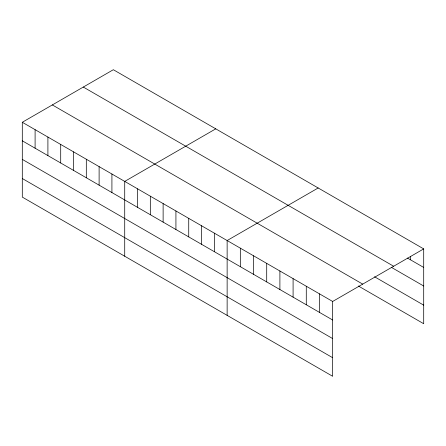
<?xml version="1.0" encoding="UTF-8"?>
<svg xmlns="http://www.w3.org/2000/svg" width="446" height="446" viewBox="0 0 446 446"><rect width="100%" height="100%" fill="white"/><g stroke="black" fill="none" stroke-linecap="round" stroke-linejoin="round"><path stroke-width="0.67" d="M22.3 122.276L332.66 301.463L332.66 376.285L22.3 197.099L22.3 122.276L113.34 69.715L423.7 248.901L423.7 323.724L358.35 285.992M215.758 128.844L124.718 181.41L124.718 256.233M318.176 187.978L227.137 240.539L227.137 315.361M332.66 301.463L423.7 248.901M407.51 258.089L423.7 267.433M83.296 87.059L393.656 266.245M391.326 267.316L423.7 286.009M374.534 276.765L423.7 305.148M52.344 104.933L362.704 284.113M22.3 140.813L332.66 319.999M22.3 159.389L332.66 338.57M22.3 178.528L332.66 357.709M410.51 256.389L410.51 259.817M319.47 293.847L319.47 312.384M306.279 286.232L306.279 304.769M293.089 278.616L293.089 297.153M279.898 271.001L279.898 289.538M266.708 263.385L266.708 281.922M253.518 255.77L253.518 274.307M240.327 248.154L240.327 266.691M214.336 233.147L214.336 251.683M201.531 225.754L201.531 244.291M188.73 218.367L188.73 236.898M175.925 210.975L175.925 229.512M163.125 203.582L163.125 222.119M150.324 196.19L150.324 214.727M137.519 188.797L137.519 207.334M111.918 174.018L111.918 192.555M99.112 166.626L99.112 185.162M86.312 159.233L86.312 177.77M73.506 151.841L73.506 170.378M60.706 144.454L60.706 162.985M47.906 137.061L47.906 155.598M35.1 129.669L35.1 148.206"/></g></svg>
